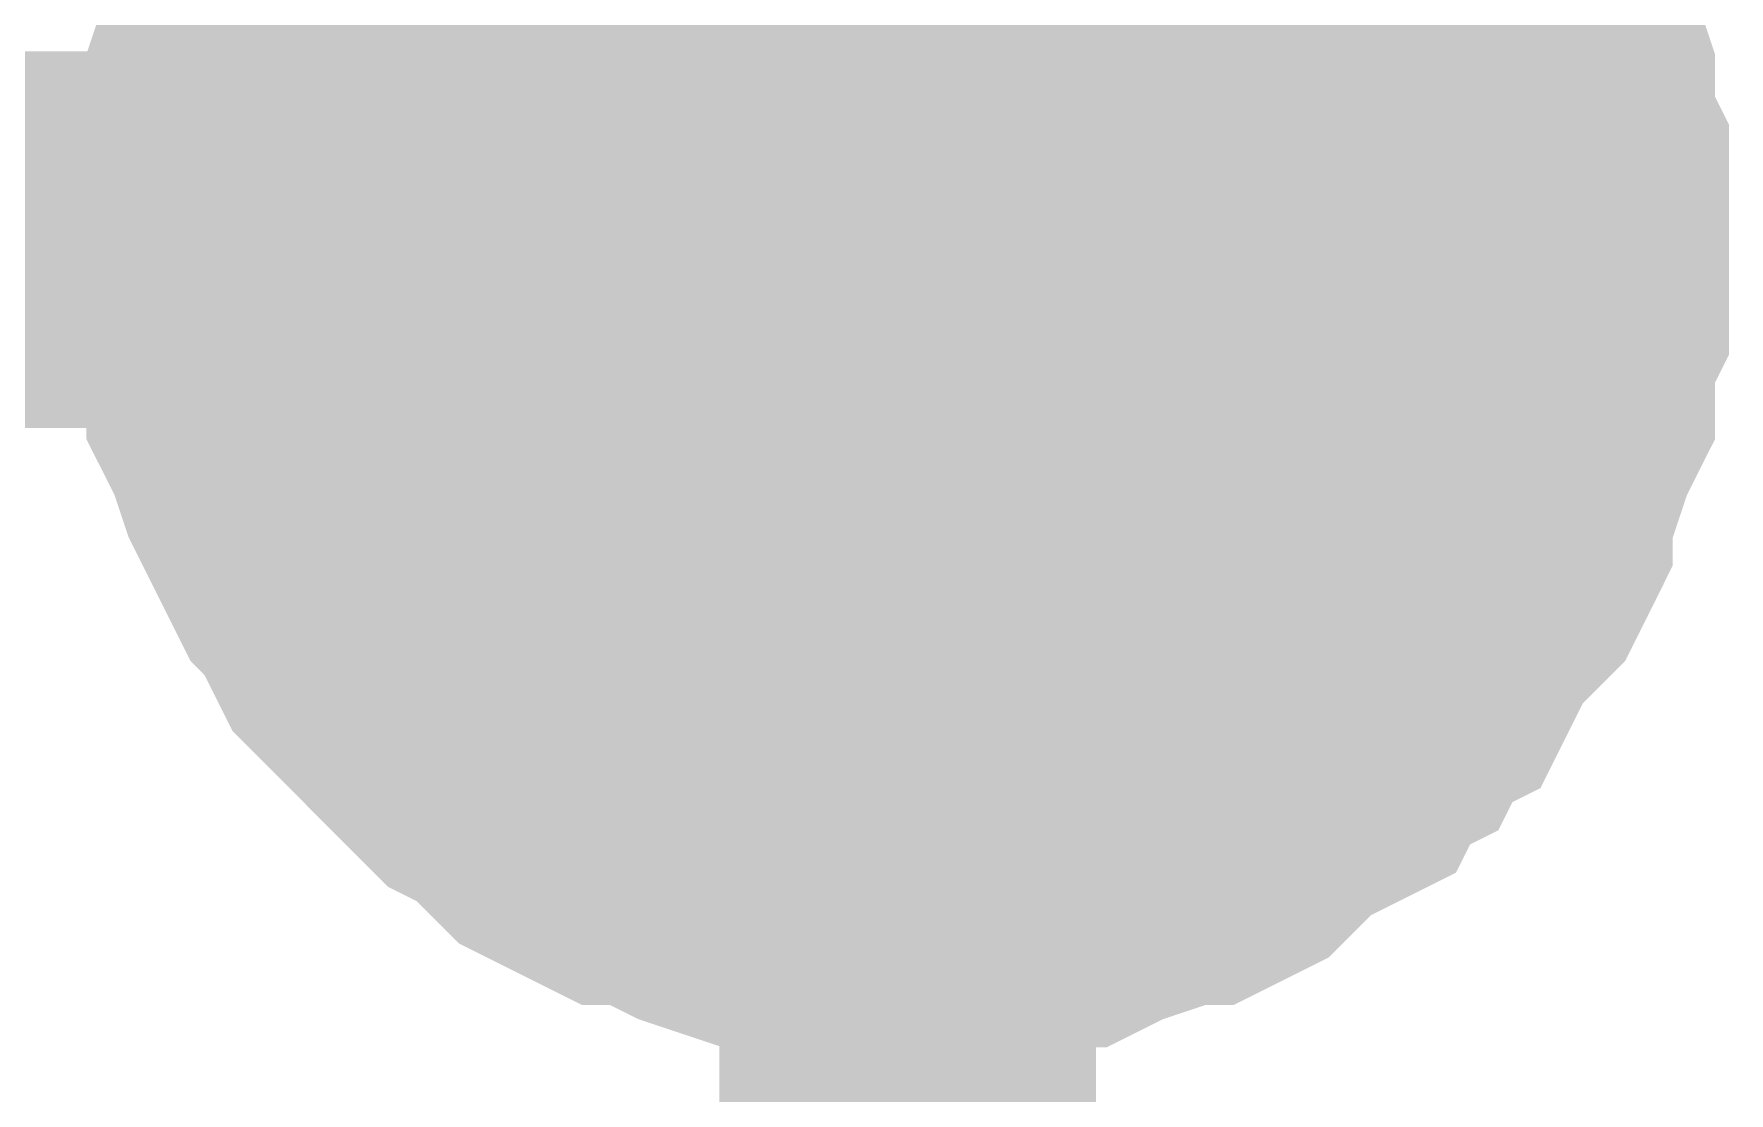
# Model space of a CAD drawing. Header units: inches. Extents: x 0 to 594, y 0 to 420.
# Drawn here: x 196.812 to 198.161, y 249.312 to 250.155 of the extents above; entities that cross this region are included whole.
import ezdxf

# ---------------------------------------------------------------- set-up
doc = ezdxf.new("R2010")
doc.units = ezdxf.units.IN
doc.layers.add('Sheet', color=255, linetype='Continuous')

msp = doc.modelspace()

# ---------------------------------------------------------------- linework, layer by layer
at = {"layer": 'Sheet'}
for points in [[(197.5072, 254.9968, 0.2997, 0.2997, 0), (197.5072, 249.9909, 0.2997, 0.2997, 0)], [(196.9921, 249.9909, 0.2997, 0.2997, 0), (196.9921, 250.0133, 0.2997, 0.2997, 0), (196.9921, 250.0469, 0.2997, 0.2997, 0), (197.0033, 250.0693, 0.2997, 0.2997, 0), (197.0033, 250.0917, 0.2997, 0.2997, 0), (197.0033, 250.1141, 0.2997, 0.2997, 0), (197.0145, 250.1477, 0.2997, 0.2997, 0), (197.0257, 250.1701, 0.2997, 0.2997, 0), (197.0369, 250.1925, 0.2997, 0.2997, 0), (197.0481, 250.2149, 0.2997, 0.2997, 0), (197.0593, 250.2373, 0.2997, 0.2997, 0), (197.0705, 250.2597, 0.2997, 0.2997, 0), (197.0817, 250.2821, 0.2997, 0.2997, 0), (197.0929, 250.2933, 0.2997, 0.2997, 0), (197.1153, 250.3157, 0.2997, 0.2997, 0)], [(196.9921, 249.9909, 0.2997, 0.2997, 0), (196.9921, 250.0133, 0.2997, 0.2997, 0), (196.9921, 250.0469, 0.2997, 0.2997, 0), (197.0033, 250.0693, 0.2997, 0.2997, 0), (197.0033, 250.0917, 0.2997, 0.2997, 0), (197.0033, 250.1141, 0.2997, 0.2997, 0), (197.0145, 250.1477, 0.2997, 0.2997, 0), (197.0257, 250.1701, 0.2997, 0.2997, 0), (197.0369, 250.1925, 0.2997, 0.2997, 0), (197.0481, 250.2149, 0.2997, 0.2997, 0), (197.0593, 250.2373, 0.2997, 0.2997, 0), (197.0705, 250.2597, 0.2997, 0.2997, 0), (197.0817, 250.2821, 0.2997, 0.2997, 0), (197.0929, 250.2933, 0.2997, 0.2997, 0), (197.1153, 250.3157, 0.2997, 0.2997, 0)], [(196.9921, 249.9909, 0.2997, 0.2997, 0), (196.9921, 250.0133, 0.2997, 0.2997, 0), (196.9921, 250.0469, 0.2997, 0.2997, 0), (197.0033, 250.0693, 0.2997, 0.2997, 0), (197.0033, 250.0917, 0.2997, 0.2997, 0), (197.0033, 250.1141, 0.2997, 0.2997, 0), (197.0145, 250.1477, 0.2997, 0.2997, 0), (197.0257, 250.1701, 0.2997, 0.2997, 0), (197.0369, 250.1925, 0.2997, 0.2997, 0), (197.0481, 250.2149, 0.2997, 0.2997, 0), (197.0593, 250.2373, 0.2997, 0.2997, 0), (197.0705, 250.2597, 0.2997, 0.2997, 0), (197.0817, 250.2821, 0.2997, 0.2997, 0), (197.0929, 250.2933, 0.2997, 0.2997, 0), (197.1153, 250.3157, 0.2997, 0.2997, 0)], [(196.9921, 249.9909, 0.2997, 0.2997, 0), (196.9921, 250.0133, 0.2997, 0.2997, 0), (196.9921, 250.0469, 0.2997, 0.2997, 0), (197.0033, 250.0693, 0.2997, 0.2997, 0), (197.0033, 250.0917, 0.2997, 0.2997, 0), (197.0033, 250.1141, 0.2997, 0.2997, 0), (197.0145, 250.1477, 0.2997, 0.2997, 0), (197.0257, 250.1701, 0.2997, 0.2997, 0), (197.0369, 250.1925, 0.2997, 0.2997, 0), (197.0481, 250.2149, 0.2997, 0.2997, 0), (197.0593, 250.2373, 0.2997, 0.2997, 0), (197.0705, 250.2597, 0.2997, 0.2997, 0), (197.0817, 250.2821, 0.2997, 0.2997, 0), (197.0929, 250.2933, 0.2997, 0.2997, 0), (197.1153, 250.3157, 0.2997, 0.2997, 0)], [(197.8992, 250.3157, 0.2997, 0.2997, 0), (197.9104, 250.2933, 0.2997, 0.2997, 0), (197.9216, 250.2821, 0.2997, 0.2997, 0), (197.944, 250.2597, 0.2997, 0.2997, 0), (197.9552, 250.2373, 0.2997, 0.2997, 0), (197.9664, 250.2149, 0.2997, 0.2997, 0), (197.9664, 250.1925, 0.2997, 0.2997, 0), (197.9776, 250.1701, 0.2997, 0.2997, 0), (197.9888, 250.1477, 0.2997, 0.2997, 0), (198, 250.1141, 0.2997, 0.2997, 0), (198, 250.0917, 0.2997, 0.2997, 0), (198, 250.0693, 0.2997, 0.2997, 0), (198.0112, 250.0469, 0.2997, 0.2997, 0), (198.0112, 250.0133, 0.2997, 0.2997, 0), (198.0112, 249.9909, 0.2997, 0.2997, 0)], [(197.8992, 250.3157, 0.2997, 0.2997, 0), (197.9104, 250.2933, 0.2997, 0.2997, 0), (197.9216, 250.2821, 0.2997, 0.2997, 0), (197.944, 250.2597, 0.2997, 0.2997, 0), (197.9552, 250.2373, 0.2997, 0.2997, 0), (197.9664, 250.2149, 0.2997, 0.2997, 0), (197.9664, 250.1925, 0.2997, 0.2997, 0), (197.9776, 250.1701, 0.2997, 0.2997, 0), (197.9888, 250.1477, 0.2997, 0.2997, 0), (198, 250.1141, 0.2997, 0.2997, 0), (198, 250.0917, 0.2997, 0.2997, 0), (198, 250.0693, 0.2997, 0.2997, 0), (198.0112, 250.0469, 0.2997, 0.2997, 0), (198.0112, 250.0133, 0.2997, 0.2997, 0), (198.0112, 249.9909, 0.2997, 0.2997, 0)], [(197.8992, 250.3157, 0.2997, 0.2997, 0), (197.9104, 250.2933, 0.2997, 0.2997, 0), (197.9216, 250.2821, 0.2997, 0.2997, 0), (197.944, 250.2597, 0.2997, 0.2997, 0), (197.9552, 250.2373, 0.2997, 0.2997, 0), (197.9664, 250.2149, 0.2997, 0.2997, 0), (197.9664, 250.1925, 0.2997, 0.2997, 0), (197.9776, 250.1701, 0.2997, 0.2997, 0), (197.9888, 250.1477, 0.2997, 0.2997, 0), (198, 250.1141, 0.2997, 0.2997, 0), (198, 250.0917, 0.2997, 0.2997, 0), (198, 250.0693, 0.2997, 0.2997, 0), (198.0112, 250.0469, 0.2997, 0.2997, 0), (198.0112, 250.0133, 0.2997, 0.2997, 0), (198.0112, 249.9909, 0.2997, 0.2997, 0)], [(197.8992, 250.3157, 0.2997, 0.2997, 0), (197.9104, 250.2933, 0.2997, 0.2997, 0), (197.9216, 250.2821, 0.2997, 0.2997, 0), (197.944, 250.2597, 0.2997, 0.2997, 0), (197.9552, 250.2373, 0.2997, 0.2997, 0), (197.9664, 250.2149, 0.2997, 0.2997, 0), (197.9664, 250.1925, 0.2997, 0.2997, 0), (197.9776, 250.1701, 0.2997, 0.2997, 0), (197.9888, 250.1477, 0.2997, 0.2997, 0), (198, 250.1141, 0.2997, 0.2997, 0), (198, 250.0917, 0.2997, 0.2997, 0), (198, 250.0693, 0.2997, 0.2997, 0), (198.0112, 250.0469, 0.2997, 0.2997, 0), (198.0112, 250.0133, 0.2997, 0.2997, 0), (198.0112, 249.9909, 0.2997, 0.2997, 0)], [(196.9921, 249.9909, 0.0991, 0.0991, 0), (196.9921, 250.0133, 0.0991, 0.0991, 0), (196.9921, 250.0469, 0.0991, 0.0991, 0), (197.0033, 250.0693, 0.0991, 0.0991, 0), (197.0033, 250.0917, 0.0991, 0.0991, 0), (197.0033, 250.1141, 0.0991, 0.0991, 0), (197.0145, 250.1477, 0.0991, 0.0991, 0), (197.0257, 250.1701, 0.0991, 0.0991, 0), (197.0369, 250.1925, 0.0991, 0.0991, 0), (197.0481, 250.2149, 0.0991, 0.0991, 0)], [(196.9921, 249.9909, 0.0991, 0.0991, 0), (196.9921, 250.0133, 0.0991, 0.0991, 0), (196.9921, 250.0469, 0.0991, 0.0991, 0), (197.0033, 250.0693, 0.0991, 0.0991, 0), (197.0033, 250.0917, 0.0991, 0.0991, 0), (197.0033, 250.1141, 0.0991, 0.0991, 0), (197.0145, 250.1477, 0.0991, 0.0991, 0), (197.0257, 250.1701, 0.0991, 0.0991, 0), (197.0369, 250.1925, 0.0991, 0.0991, 0), (197.0481, 250.2149, 0.0991, 0.0991, 0)], [(196.9921, 249.9909, 0.0991, 0.0991, 0), (196.9921, 250.0133, 0.0991, 0.0991, 0), (196.9921, 250.0469, 0.0991, 0.0991, 0), (197.0033, 250.0693, 0.0991, 0.0991, 0), (197.0033, 250.0917, 0.0991, 0.0991, 0), (197.0033, 250.1141, 0.0991, 0.0991, 0), (197.0145, 250.1477, 0.0991, 0.0991, 0), (197.0257, 250.1701, 0.0991, 0.0991, 0), (197.0369, 250.1925, 0.0991, 0.0991, 0), (197.0481, 250.2149, 0.0991, 0.0991, 0)], [(196.9921, 249.9909, 0.0991, 0.0991, 0), (196.9921, 250.0133, 0.0991, 0.0991, 0), (196.9921, 250.0469, 0.0991, 0.0991, 0), (197.0033, 250.0693, 0.0991, 0.0991, 0), (197.0033, 250.0917, 0.0991, 0.0991, 0), (197.0033, 250.1141, 0.0991, 0.0991, 0), (197.0145, 250.1477, 0.0991, 0.0991, 0), (197.0257, 250.1701, 0.0991, 0.0991, 0), (197.0369, 250.1925, 0.0991, 0.0991, 0), (197.0481, 250.2149, 0.0991, 0.0991, 0)], [(197.9664, 250.2149, 0.0991, 0.0991, 0), (197.9664, 250.1925, 0.0991, 0.0991, 0), (197.9776, 250.1701, 0.0991, 0.0991, 0), (197.9888, 250.1477, 0.0991, 0.0991, 0), (198, 250.1141, 0.0991, 0.0991, 0), (198, 250.0917, 0.0991, 0.0991, 0), (198, 250.0693, 0.0991, 0.0991, 0), (198.0112, 250.0469, 0.0991, 0.0991, 0), (198.0112, 250.0133, 0.0991, 0.0991, 0), (198.0112, 249.9909, 0.0991, 0.0991, 0)], [(197.9664, 250.2149, 0.0991, 0.0991, 0), (197.9664, 250.1925, 0.0991, 0.0991, 0), (197.9776, 250.1701, 0.0991, 0.0991, 0), (197.9888, 250.1477, 0.0991, 0.0991, 0), (198, 250.1141, 0.0991, 0.0991, 0), (198, 250.0917, 0.0991, 0.0991, 0), (198, 250.0693, 0.0991, 0.0991, 0), (198.0112, 250.0469, 0.0991, 0.0991, 0), (198.0112, 250.0133, 0.0991, 0.0991, 0), (198.0112, 249.9909, 0.0991, 0.0991, 0)], [(197.9664, 250.2149, 0.0991, 0.0991, 0), (197.9664, 250.1925, 0.0991, 0.0991, 0), (197.9776, 250.1701, 0.0991, 0.0991, 0), (197.9888, 250.1477, 0.0991, 0.0991, 0), (198, 250.1141, 0.0991, 0.0991, 0), (198, 250.0917, 0.0991, 0.0991, 0), (198, 250.0693, 0.0991, 0.0991, 0), (198.0112, 250.0469, 0.0991, 0.0991, 0), (198.0112, 250.0133, 0.0991, 0.0991, 0), (198.0112, 249.9909, 0.0991, 0.0991, 0)], [(197.9664, 250.2149, 0.0991, 0.0991, 0), (197.9664, 250.1925, 0.0991, 0.0991, 0), (197.9776, 250.1701, 0.0991, 0.0991, 0), (197.9888, 250.1477, 0.0991, 0.0991, 0), (198, 250.1141, 0.0991, 0.0991, 0), (198, 250.0917, 0.0991, 0.0991, 0), (198, 250.0693, 0.0991, 0.0991, 0), (198.0112, 250.0469, 0.0991, 0.0991, 0), (198.0112, 250.0133, 0.0991, 0.0991, 0), (198.0112, 249.9909, 0.0991, 0.0991, 0)], [(192.5012, 244.9963, 0.2997, 0.2997, 0), (197.5072, 244.9963, 0.2997, 0.2997, 0), (197.5072, 249.9909, 0.2997, 0.2997, 0), (192.5012, 249.9909, 0.2997, 0.2997, 0)], [(197.5072, 249.487, 0.2997, 0.2997, 0), (197.4848, 249.487, 0.2997, 0.2997, 0), (197.4512, 249.487, 0.2997, 0.2997, 0), (197.4288, 249.4982, 0.2997, 0.2997, 0), (197.4064, 249.4982, 0.2997, 0.2997, 0), (197.3841, 249.4982, 0.2997, 0.2997, 0), (197.3505, 249.5094, 0.2997, 0.2997, 0), (197.3281, 249.5206, 0.2997, 0.2997, 0), (197.3057, 249.5318, 0.2997, 0.2997, 0), (197.2833, 249.5318, 0.2997, 0.2997, 0), (197.2609, 249.543, 0.2997, 0.2997, 0), (197.2385, 249.5542, 0.2997, 0.2997, 0), (197.2161, 249.5766, 0.2997, 0.2997, 0), (197.2049, 249.5878, 0.2997, 0.2997, 0), (197.1825, 249.599, 0.2997, 0.2997, 0), (197.1601, 249.6214, 0.2997, 0.2997, 0), (197.1489, 249.6326, 0.2997, 0.2997, 0), (197.1265, 249.655, 0.2997, 0.2997, 0), (197.1153, 249.6662, 0.2997, 0.2997, 0), (197.0929, 249.6886, 0.2997, 0.2997, 0), (197.0817, 249.711, 0.2997, 0.2997, 0), (197.0705, 249.7334, 0.2997, 0.2997, 0), (197.0593, 249.7446, 0.2997, 0.2997, 0), (197.0481, 249.767, 0.2997, 0.2997, 0), (197.0369, 249.7894, 0.2997, 0.2997, 0), (197.0257, 249.8118, 0.2997, 0.2997, 0), (197.0145, 249.8454, 0.2997, 0.2997, 0), (197.0033, 249.8677, 0.2997, 0.2997, 0), (197.0033, 249.8901, 0.2997, 0.2997, 0), (197.0033, 249.9125, 0.2997, 0.2997, 0), (196.9921, 249.9349, 0.2997, 0.2997, 0), (196.9921, 249.9685, 0.2997, 0.2997, 0), (196.9921, 249.9909, 0.2997, 0.2997, 0)], [(196.9921, 249.9909, 0.2997, 0.2997, 0), (196.9921, 249.9909, 0.2997, 0.2997, 0)], [(197.5072, 249.487, 0.2997, 0.2997, 0), (197.4848, 249.487, 0.2997, 0.2997, 0), (197.4512, 249.487, 0.2997, 0.2997, 0), (197.4288, 249.4982, 0.2997, 0.2997, 0), (197.4064, 249.4982, 0.2997, 0.2997, 0), (197.3841, 249.4982, 0.2997, 0.2997, 0), (197.3505, 249.5094, 0.2997, 0.2997, 0), (197.3281, 249.5206, 0.2997, 0.2997, 0), (197.3057, 249.5318, 0.2997, 0.2997, 0), (197.2833, 249.5318, 0.2997, 0.2997, 0), (197.2609, 249.543, 0.2997, 0.2997, 0), (197.2385, 249.5542, 0.2997, 0.2997, 0), (197.2161, 249.5766, 0.2997, 0.2997, 0), (197.2049, 249.5878, 0.2997, 0.2997, 0), (197.1825, 249.599, 0.2997, 0.2997, 0), (197.1601, 249.6214, 0.2997, 0.2997, 0), (197.1489, 249.6326, 0.2997, 0.2997, 0), (197.1265, 249.655, 0.2997, 0.2997, 0), (197.1153, 249.6662, 0.2997, 0.2997, 0), (197.0929, 249.6886, 0.2997, 0.2997, 0), (197.0817, 249.711, 0.2997, 0.2997, 0), (197.0705, 249.7334, 0.2997, 0.2997, 0), (197.0593, 249.7446, 0.2997, 0.2997, 0), (197.0481, 249.767, 0.2997, 0.2997, 0), (197.0369, 249.7894, 0.2997, 0.2997, 0), (197.0257, 249.8118, 0.2997, 0.2997, 0), (197.0145, 249.8454, 0.2997, 0.2997, 0), (197.0033, 249.8677, 0.2997, 0.2997, 0), (197.0033, 249.8901, 0.2997, 0.2997, 0), (197.0033, 249.9125, 0.2997, 0.2997, 0), (196.9921, 249.9349, 0.2997, 0.2997, 0), (196.9921, 249.9685, 0.2997, 0.2997, 0), (196.9921, 249.9909, 0.2997, 0.2997, 0)], [(196.9921, 249.9909, 0.2997, 0.2997, 0), (196.9921, 249.9909, 0.2997, 0.2997, 0)], [(197.5072, 249.487, 0.2997, 0.2997, 0), (197.4848, 249.487, 0.2997, 0.2997, 0), (197.4512, 249.487, 0.2997, 0.2997, 0), (197.4288, 249.4982, 0.2997, 0.2997, 0), (197.4064, 249.4982, 0.2997, 0.2997, 0), (197.3841, 249.4982, 0.2997, 0.2997, 0), (197.3505, 249.5094, 0.2997, 0.2997, 0), (197.3281, 249.5206, 0.2997, 0.2997, 0), (197.3057, 249.5318, 0.2997, 0.2997, 0), (197.2833, 249.5318, 0.2997, 0.2997, 0), (197.2609, 249.543, 0.2997, 0.2997, 0), (197.2385, 249.5542, 0.2997, 0.2997, 0), (197.2161, 249.5766, 0.2997, 0.2997, 0), (197.2049, 249.5878, 0.2997, 0.2997, 0), (197.1825, 249.599, 0.2997, 0.2997, 0), (197.1601, 249.6214, 0.2997, 0.2997, 0), (197.1489, 249.6326, 0.2997, 0.2997, 0), (197.1265, 249.655, 0.2997, 0.2997, 0), (197.1153, 249.6662, 0.2997, 0.2997, 0), (197.0929, 249.6886, 0.2997, 0.2997, 0), (197.0817, 249.711, 0.2997, 0.2997, 0), (197.0705, 249.7334, 0.2997, 0.2997, 0), (197.0593, 249.7446, 0.2997, 0.2997, 0), (197.0481, 249.767, 0.2997, 0.2997, 0), (197.0369, 249.7894, 0.2997, 0.2997, 0), (197.0257, 249.8118, 0.2997, 0.2997, 0), (197.0145, 249.8454, 0.2997, 0.2997, 0), (197.0033, 249.8677, 0.2997, 0.2997, 0), (197.0033, 249.8901, 0.2997, 0.2997, 0), (197.0033, 249.9125, 0.2997, 0.2997, 0), (196.9921, 249.9349, 0.2997, 0.2997, 0), (196.9921, 249.9685, 0.2997, 0.2997, 0), (196.9921, 249.9909, 0.2997, 0.2997, 0)], [(196.9921, 249.9909, 0.2997, 0.2997, 0), (196.9921, 249.9909, 0.2997, 0.2997, 0)], [(197.5072, 249.487, 0.2997, 0.2997, 0), (197.4848, 249.487, 0.2997, 0.2997, 0), (197.4512, 249.487, 0.2997, 0.2997, 0), (197.4288, 249.4982, 0.2997, 0.2997, 0), (197.4064, 249.4982, 0.2997, 0.2997, 0), (197.3841, 249.4982, 0.2997, 0.2997, 0), (197.3505, 249.5094, 0.2997, 0.2997, 0), (197.3281, 249.5206, 0.2997, 0.2997, 0), (197.3057, 249.5318, 0.2997, 0.2997, 0), (197.2833, 249.5318, 0.2997, 0.2997, 0), (197.2609, 249.543, 0.2997, 0.2997, 0), (197.2385, 249.5542, 0.2997, 0.2997, 0), (197.2161, 249.5766, 0.2997, 0.2997, 0), (197.2049, 249.5878, 0.2997, 0.2997, 0), (197.1825, 249.599, 0.2997, 0.2997, 0), (197.1601, 249.6214, 0.2997, 0.2997, 0), (197.1489, 249.6326, 0.2997, 0.2997, 0), (197.1265, 249.655, 0.2997, 0.2997, 0), (197.1153, 249.6662, 0.2997, 0.2997, 0), (197.0929, 249.6886, 0.2997, 0.2997, 0), (197.0817, 249.711, 0.2997, 0.2997, 0), (197.0705, 249.7334, 0.2997, 0.2997, 0), (197.0593, 249.7446, 0.2997, 0.2997, 0), (197.0481, 249.767, 0.2997, 0.2997, 0), (197.0369, 249.7894, 0.2997, 0.2997, 0), (197.0257, 249.8118, 0.2997, 0.2997, 0), (197.0145, 249.8454, 0.2997, 0.2997, 0), (197.0033, 249.8677, 0.2997, 0.2997, 0), (197.0033, 249.8901, 0.2997, 0.2997, 0), (197.0033, 249.9125, 0.2997, 0.2997, 0), (196.9921, 249.9349, 0.2997, 0.2997, 0), (196.9921, 249.9685, 0.2997, 0.2997, 0), (196.9921, 249.9909, 0.2997, 0.2997, 0)], [(196.9921, 249.9909, 0.2997, 0.2997, 0), (196.9921, 249.9909, 0.2997, 0.2997, 0)], [(198.0112, 249.9909, 0.2997, 0.2997, 0), (198.0112, 249.9685, 0.2997, 0.2997, 0), (198.0112, 249.9349, 0.2997, 0.2997, 0), (198, 249.9125, 0.2997, 0.2997, 0), (198, 249.8901, 0.2997, 0.2997, 0), (198, 249.8677, 0.2997, 0.2997, 0), (197.9888, 249.8454, 0.2997, 0.2997, 0), (197.9776, 249.8118, 0.2997, 0.2997, 0), (197.9664, 249.7894, 0.2997, 0.2997, 0), (197.9664, 249.767, 0.2997, 0.2997, 0), (197.9552, 249.7446, 0.2997, 0.2997, 0), (197.944, 249.7334, 0.2997, 0.2997, 0), (197.9216, 249.711, 0.2997, 0.2997, 0), (197.9104, 249.6886, 0.2997, 0.2997, 0), (197.8992, 249.6662, 0.2997, 0.2997, 0), (197.8768, 249.655, 0.2997, 0.2997, 0), (197.8656, 249.6326, 0.2997, 0.2997, 0), (197.8432, 249.6214, 0.2997, 0.2997, 0), (197.832, 249.599, 0.2997, 0.2997, 0), (197.8096, 249.5878, 0.2997, 0.2997, 0), (197.7872, 249.5766, 0.2997, 0.2997, 0), (197.7648, 249.5542, 0.2997, 0.2997, 0), (197.7536, 249.543, 0.2997, 0.2997, 0), (197.7312, 249.5318, 0.2997, 0.2997, 0), (197.7088, 249.5318, 0.2997, 0.2997, 0), (197.6864, 249.5206, 0.2997, 0.2997, 0), (197.6528, 249.5094, 0.2997, 0.2997, 0), (197.6304, 249.4982, 0.2997, 0.2997, 0), (197.608, 249.4982, 0.2997, 0.2997, 0), (197.5856, 249.4982, 0.2997, 0.2997, 0), (197.5632, 249.487, 0.2997, 0.2997, 0), (197.5296, 249.487, 0.2997, 0.2997, 0), (197.5072, 249.487, 0.2997, 0.2997, 0)], [(198.0112, 249.9909, 0.2997, 0.2997, 0), (198.0112, 249.9685, 0.2997, 0.2997, 0), (198.0112, 249.9349, 0.2997, 0.2997, 0), (198, 249.9125, 0.2997, 0.2997, 0), (198, 249.8901, 0.2997, 0.2997, 0), (198, 249.8677, 0.2997, 0.2997, 0), (197.9888, 249.8454, 0.2997, 0.2997, 0), (197.9776, 249.8118, 0.2997, 0.2997, 0), (197.9664, 249.7894, 0.2997, 0.2997, 0), (197.9664, 249.767, 0.2997, 0.2997, 0), (197.9552, 249.7446, 0.2997, 0.2997, 0), (197.944, 249.7334, 0.2997, 0.2997, 0), (197.9216, 249.711, 0.2997, 0.2997, 0), (197.9104, 249.6886, 0.2997, 0.2997, 0), (197.8992, 249.6662, 0.2997, 0.2997, 0), (197.8768, 249.655, 0.2997, 0.2997, 0), (197.8656, 249.6326, 0.2997, 0.2997, 0), (197.8432, 249.6214, 0.2997, 0.2997, 0), (197.832, 249.599, 0.2997, 0.2997, 0), (197.8096, 249.5878, 0.2997, 0.2997, 0), (197.7872, 249.5766, 0.2997, 0.2997, 0), (197.7648, 249.5542, 0.2997, 0.2997, 0), (197.7536, 249.543, 0.2997, 0.2997, 0), (197.7312, 249.5318, 0.2997, 0.2997, 0), (197.7088, 249.5318, 0.2997, 0.2997, 0), (197.6864, 249.5206, 0.2997, 0.2997, 0), (197.6528, 249.5094, 0.2997, 0.2997, 0), (197.6304, 249.4982, 0.2997, 0.2997, 0), (197.608, 249.4982, 0.2997, 0.2997, 0), (197.5856, 249.4982, 0.2997, 0.2997, 0), (197.5632, 249.487, 0.2997, 0.2997, 0), (197.5296, 249.487, 0.2997, 0.2997, 0), (197.5072, 249.487, 0.2997, 0.2997, 0)], [(198.0112, 249.9909, 0.2997, 0.2997, 0), (198.0112, 249.9685, 0.2997, 0.2997, 0), (198.0112, 249.9349, 0.2997, 0.2997, 0), (198, 249.9125, 0.2997, 0.2997, 0), (198, 249.8901, 0.2997, 0.2997, 0), (198, 249.8677, 0.2997, 0.2997, 0), (197.9888, 249.8454, 0.2997, 0.2997, 0), (197.9776, 249.8118, 0.2997, 0.2997, 0), (197.9664, 249.7894, 0.2997, 0.2997, 0), (197.9664, 249.767, 0.2997, 0.2997, 0), (197.9552, 249.7446, 0.2997, 0.2997, 0), (197.944, 249.7334, 0.2997, 0.2997, 0), (197.9216, 249.711, 0.2997, 0.2997, 0), (197.9104, 249.6886, 0.2997, 0.2997, 0), (197.8992, 249.6662, 0.2997, 0.2997, 0), (197.8768, 249.655, 0.2997, 0.2997, 0), (197.8656, 249.6326, 0.2997, 0.2997, 0), (197.8432, 249.6214, 0.2997, 0.2997, 0), (197.832, 249.599, 0.2997, 0.2997, 0), (197.8096, 249.5878, 0.2997, 0.2997, 0), (197.7872, 249.5766, 0.2997, 0.2997, 0), (197.7648, 249.5542, 0.2997, 0.2997, 0), (197.7536, 249.543, 0.2997, 0.2997, 0), (197.7312, 249.5318, 0.2997, 0.2997, 0), (197.7088, 249.5318, 0.2997, 0.2997, 0), (197.6864, 249.5206, 0.2997, 0.2997, 0), (197.6528, 249.5094, 0.2997, 0.2997, 0), (197.6304, 249.4982, 0.2997, 0.2997, 0), (197.608, 249.4982, 0.2997, 0.2997, 0), (197.5856, 249.4982, 0.2997, 0.2997, 0), (197.5632, 249.487, 0.2997, 0.2997, 0), (197.5296, 249.487, 0.2997, 0.2997, 0), (197.5072, 249.487, 0.2997, 0.2997, 0)], [(198.0112, 249.9909, 0.2997, 0.2997, 0), (198.0112, 249.9685, 0.2997, 0.2997, 0), (198.0112, 249.9349, 0.2997, 0.2997, 0), (198, 249.9125, 0.2997, 0.2997, 0), (198, 249.8901, 0.2997, 0.2997, 0), (198, 249.8677, 0.2997, 0.2997, 0), (197.9888, 249.8454, 0.2997, 0.2997, 0), (197.9776, 249.8118, 0.2997, 0.2997, 0), (197.9664, 249.7894, 0.2997, 0.2997, 0), (197.9664, 249.767, 0.2997, 0.2997, 0), (197.9552, 249.7446, 0.2997, 0.2997, 0), (197.944, 249.7334, 0.2997, 0.2997, 0), (197.9216, 249.711, 0.2997, 0.2997, 0), (197.9104, 249.6886, 0.2997, 0.2997, 0), (197.8992, 249.6662, 0.2997, 0.2997, 0), (197.8768, 249.655, 0.2997, 0.2997, 0), (197.8656, 249.6326, 0.2997, 0.2997, 0), (197.8432, 249.6214, 0.2997, 0.2997, 0), (197.832, 249.599, 0.2997, 0.2997, 0), (197.8096, 249.5878, 0.2997, 0.2997, 0), (197.7872, 249.5766, 0.2997, 0.2997, 0), (197.7648, 249.5542, 0.2997, 0.2997, 0), (197.7536, 249.543, 0.2997, 0.2997, 0), (197.7312, 249.5318, 0.2997, 0.2997, 0), (197.7088, 249.5318, 0.2997, 0.2997, 0), (197.6864, 249.5206, 0.2997, 0.2997, 0), (197.6528, 249.5094, 0.2997, 0.2997, 0), (197.6304, 249.4982, 0.2997, 0.2997, 0), (197.608, 249.4982, 0.2997, 0.2997, 0), (197.5856, 249.4982, 0.2997, 0.2997, 0), (197.5632, 249.487, 0.2997, 0.2997, 0), (197.5296, 249.487, 0.2997, 0.2997, 0), (197.5072, 249.487, 0.2997, 0.2997, 0)], [(198.0112, 249.9909, 0.2997, 0.2997, 0), (198.0112, 249.9909, 0.2997, 0.2997, 0), (198.0112, 249.9909, 0.2997, 0.2997, 0), (198.0112, 249.9909, 0.2997, 0.2997, 0), (198.0112, 249.9909, 0.2997, 0.2997, 0), (198.0112, 249.9909, 0.2997, 0.2997, 0), (198.0112, 249.9909, 0.2997, 0.2997, 0), (198.0112, 249.9909, 0.2997, 0.2997, 0), (198.0112, 249.9909, 0.2997, 0.2997, 0), (198.0112, 249.9909, 0.2997, 0.2997, 0), (198.0112, 249.9909, 0.2997, 0.2997, 0), (198.0112, 249.9909, 0.2997, 0.2997, 0), (198.0112, 249.9909, 0.2997, 0.2997, 0), (198.0112, 249.9909, 0.2997, 0.2997, 0), (198.0112, 249.9909, 0.2997, 0.2997, 0), (198.0112, 249.9909, 0.2997, 0.2997, 0), (198.0112, 249.9909, 0.2997, 0.2997, 0), (198.0112, 249.9909, 0.2997, 0.2997, 0), (198.0112, 249.9909, 0.2997, 0.2997, 0), (198.0112, 249.9909, 0.2997, 0.2997, 0), (198.0112, 249.9909, 0.2997, 0.2997, 0), (198.0112, 249.9909, 0.2997, 0.2997, 0), (198.0112, 249.9909, 0.2997, 0.2997, 0), (198.0112, 249.9909, 0.2997, 0.2997, 0), (198.0112, 249.9909, 0.2997, 0.2997, 0), (198.0112, 249.9909, 0.2997, 0.2997, 0), (198.0112, 249.9909, 0.2997, 0.2997, 0), (198.0112, 249.9909, 0.2997, 0.2997, 0), (198.0112, 249.9909, 0.2997, 0.2997, 0), (198.0112, 249.9909, 0.2997, 0.2997, 0), (198.0112, 249.9909, 0.2997, 0.2997, 0), (198.0112, 249.9909, 0.2997, 0.2997, 0), (198.0112, 249.9909, 0.2997, 0.2997, 0)], [(198.0112, 249.9909, 0.2997, 0.2997, 0), (198.0112, 249.9909, 0.2997, 0.2997, 0)], [(198.0112, 249.9909, 0.2997, 0.2997, 0), (198.0112, 249.9909, 0.2997, 0.2997, 0), (198.0112, 249.9909, 0.2997, 0.2997, 0), (198.0112, 249.9909, 0.2997, 0.2997, 0), (198.0112, 249.9909, 0.2997, 0.2997, 0), (198.0112, 249.9909, 0.2997, 0.2997, 0), (198.0112, 249.9909, 0.2997, 0.2997, 0), (198.0112, 249.9909, 0.2997, 0.2997, 0), (198.0112, 249.9909, 0.2997, 0.2997, 0), (198.0112, 249.9909, 0.2997, 0.2997, 0), (198.0112, 249.9909, 0.2997, 0.2997, 0), (198.0112, 249.9909, 0.2997, 0.2997, 0), (198.0112, 249.9909, 0.2997, 0.2997, 0), (198.0112, 249.9909, 0.2997, 0.2997, 0), (198.0112, 249.9909, 0.2997, 0.2997, 0), (198.0112, 249.9909, 0.2997, 0.2997, 0), (198.0112, 249.9909, 0.2997, 0.2997, 0), (198.0112, 249.9909, 0.2997, 0.2997, 0), (198.0112, 249.9909, 0.2997, 0.2997, 0), (198.0112, 249.9909, 0.2997, 0.2997, 0), (198.0112, 249.9909, 0.2997, 0.2997, 0), (198.0112, 249.9909, 0.2997, 0.2997, 0), (198.0112, 249.9909, 0.2997, 0.2997, 0), (198.0112, 249.9909, 0.2997, 0.2997, 0), (198.0112, 249.9909, 0.2997, 0.2997, 0), (198.0112, 249.9909, 0.2997, 0.2997, 0), (198.0112, 249.9909, 0.2997, 0.2997, 0), (198.0112, 249.9909, 0.2997, 0.2997, 0), (198.0112, 249.9909, 0.2997, 0.2997, 0), (198.0112, 249.9909, 0.2997, 0.2997, 0), (198.0112, 249.9909, 0.2997, 0.2997, 0), (198.0112, 249.9909, 0.2997, 0.2997, 0), (198.0112, 249.9909, 0.2997, 0.2997, 0)], [(198.0112, 249.9909, 0.2997, 0.2997, 0), (198.0112, 249.9909, 0.2997, 0.2997, 0)], [(198.0112, 249.9909, 0.2997, 0.2997, 0), (198.0112, 249.9909, 0.2997, 0.2997, 0), (198.0112, 249.9909, 0.2997, 0.2997, 0), (198.0112, 249.9909, 0.2997, 0.2997, 0), (198.0112, 249.9909, 0.2997, 0.2997, 0), (198.0112, 249.9909, 0.2997, 0.2997, 0), (198.0112, 249.9909, 0.2997, 0.2997, 0), (198.0112, 249.9909, 0.2997, 0.2997, 0), (198.0112, 249.9909, 0.2997, 0.2997, 0), (198.0112, 249.9909, 0.2997, 0.2997, 0), (198.0112, 249.9909, 0.2997, 0.2997, 0), (198.0112, 249.9909, 0.2997, 0.2997, 0), (198.0112, 249.9909, 0.2997, 0.2997, 0), (198.0112, 249.9909, 0.2997, 0.2997, 0), (198.0112, 249.9909, 0.2997, 0.2997, 0), (198.0112, 249.9909, 0.2997, 0.2997, 0), (198.0112, 249.9909, 0.2997, 0.2997, 0), (198.0112, 249.9909, 0.2997, 0.2997, 0), (198.0112, 249.9909, 0.2997, 0.2997, 0), (198.0112, 249.9909, 0.2997, 0.2997, 0), (198.0112, 249.9909, 0.2997, 0.2997, 0), (198.0112, 249.9909, 0.2997, 0.2997, 0), (198.0112, 249.9909, 0.2997, 0.2997, 0), (198.0112, 249.9909, 0.2997, 0.2997, 0), (198.0112, 249.9909, 0.2997, 0.2997, 0), (198.0112, 249.9909, 0.2997, 0.2997, 0), (198.0112, 249.9909, 0.2997, 0.2997, 0), (198.0112, 249.9909, 0.2997, 0.2997, 0), (198.0112, 249.9909, 0.2997, 0.2997, 0), (198.0112, 249.9909, 0.2997, 0.2997, 0), (198.0112, 249.9909, 0.2997, 0.2997, 0), (198.0112, 249.9909, 0.2997, 0.2997, 0), (198.0112, 249.9909, 0.2997, 0.2997, 0)], [(198.0112, 249.9909, 0.2997, 0.2997, 0), (198.0112, 249.9909, 0.2997, 0.2997, 0)], [(198.0112, 249.9909, 0.2997, 0.2997, 0), (198.0112, 249.9909, 0.2997, 0.2997, 0), (198.0112, 249.9909, 0.2997, 0.2997, 0), (198.0112, 249.9909, 0.2997, 0.2997, 0), (198.0112, 249.9909, 0.2997, 0.2997, 0), (198.0112, 249.9909, 0.2997, 0.2997, 0), (198.0112, 249.9909, 0.2997, 0.2997, 0), (198.0112, 249.9909, 0.2997, 0.2997, 0), (198.0112, 249.9909, 0.2997, 0.2997, 0), (198.0112, 249.9909, 0.2997, 0.2997, 0), (198.0112, 249.9909, 0.2997, 0.2997, 0), (198.0112, 249.9909, 0.2997, 0.2997, 0), (198.0112, 249.9909, 0.2997, 0.2997, 0), (198.0112, 249.9909, 0.2997, 0.2997, 0), (198.0112, 249.9909, 0.2997, 0.2997, 0), (198.0112, 249.9909, 0.2997, 0.2997, 0), (198.0112, 249.9909, 0.2997, 0.2997, 0), (198.0112, 249.9909, 0.2997, 0.2997, 0), (198.0112, 249.9909, 0.2997, 0.2997, 0), (198.0112, 249.9909, 0.2997, 0.2997, 0), (198.0112, 249.9909, 0.2997, 0.2997, 0), (198.0112, 249.9909, 0.2997, 0.2997, 0), (198.0112, 249.9909, 0.2997, 0.2997, 0), (198.0112, 249.9909, 0.2997, 0.2997, 0), (198.0112, 249.9909, 0.2997, 0.2997, 0), (198.0112, 249.9909, 0.2997, 0.2997, 0), (198.0112, 249.9909, 0.2997, 0.2997, 0), (198.0112, 249.9909, 0.2997, 0.2997, 0), (198.0112, 249.9909, 0.2997, 0.2997, 0), (198.0112, 249.9909, 0.2997, 0.2997, 0), (198.0112, 249.9909, 0.2997, 0.2997, 0), (198.0112, 249.9909, 0.2997, 0.2997, 0), (198.0112, 249.9909, 0.2997, 0.2997, 0)], [(198.0112, 249.9909, 0.2997, 0.2997, 0), (198.0112, 249.9909, 0.2997, 0.2997, 0)], [(197.5072, 249.487, 0.0991, 0.0991, 0), (197.4848, 249.487, 0.0991, 0.0991, 0), (197.4512, 249.487, 0.0991, 0.0991, 0), (197.4288, 249.4982, 0.0991, 0.0991, 0), (197.4064, 249.4982, 0.0991, 0.0991, 0), (197.3841, 249.4982, 0.0991, 0.0991, 0), (197.3505, 249.5094, 0.0991, 0.0991, 0), (197.3281, 249.5206, 0.0991, 0.0991, 0), (197.3057, 249.5318, 0.0991, 0.0991, 0), (197.2833, 249.5318, 0.0991, 0.0991, 0), (197.2609, 249.543, 0.0991, 0.0991, 0), (197.2385, 249.5542, 0.0991, 0.0991, 0), (197.2161, 249.5766, 0.0991, 0.0991, 0), (197.2049, 249.5878, 0.0991, 0.0991, 0), (197.1825, 249.599, 0.0991, 0.0991, 0), (197.1601, 249.6214, 0.0991, 0.0991, 0), (197.1489, 249.6326, 0.0991, 0.0991, 0), (197.1265, 249.655, 0.0991, 0.0991, 0), (197.1153, 249.6662, 0.0991, 0.0991, 0), (197.0929, 249.6886, 0.0991, 0.0991, 0), (197.0817, 249.711, 0.0991, 0.0991, 0), (197.0705, 249.7334, 0.0991, 0.0991, 0), (197.0593, 249.7446, 0.0991, 0.0991, 0), (197.0481, 249.767, 0.0991, 0.0991, 0), (197.0369, 249.7894, 0.0991, 0.0991, 0), (197.0257, 249.8118, 0.0991, 0.0991, 0), (197.0145, 249.8454, 0.0991, 0.0991, 0), (197.0033, 249.8677, 0.0991, 0.0991, 0), (197.0033, 249.8901, 0.0991, 0.0991, 0), (197.0033, 249.9125, 0.0991, 0.0991, 0), (196.9921, 249.9349, 0.0991, 0.0991, 0), (196.9921, 249.9685, 0.0991, 0.0991, 0), (196.9921, 249.9909, 0.0991, 0.0991, 0)], [(196.9921, 249.9909, 0.0991, 0.0991, 0), (196.9921, 249.9909, 0.0991, 0.0991, 0)], [(197.5072, 249.487, 0.0991, 0.0991, 0), (197.4848, 249.487, 0.0991, 0.0991, 0), (197.4512, 249.487, 0.0991, 0.0991, 0), (197.4288, 249.4982, 0.0991, 0.0991, 0), (197.4064, 249.4982, 0.0991, 0.0991, 0), (197.3841, 249.4982, 0.0991, 0.0991, 0), (197.3505, 249.5094, 0.0991, 0.0991, 0), (197.3281, 249.5206, 0.0991, 0.0991, 0), (197.3057, 249.5318, 0.0991, 0.0991, 0), (197.2833, 249.5318, 0.0991, 0.0991, 0), (197.2609, 249.543, 0.0991, 0.0991, 0), (197.2385, 249.5542, 0.0991, 0.0991, 0), (197.2161, 249.5766, 0.0991, 0.0991, 0), (197.2049, 249.5878, 0.0991, 0.0991, 0), (197.1825, 249.599, 0.0991, 0.0991, 0), (197.1601, 249.6214, 0.0991, 0.0991, 0), (197.1489, 249.6326, 0.0991, 0.0991, 0), (197.1265, 249.655, 0.0991, 0.0991, 0), (197.1153, 249.6662, 0.0991, 0.0991, 0), (197.0929, 249.6886, 0.0991, 0.0991, 0), (197.0817, 249.711, 0.0991, 0.0991, 0), (197.0705, 249.7334, 0.0991, 0.0991, 0), (197.0593, 249.7446, 0.0991, 0.0991, 0), (197.0481, 249.767, 0.0991, 0.0991, 0), (197.0369, 249.7894, 0.0991, 0.0991, 0), (197.0257, 249.8118, 0.0991, 0.0991, 0), (197.0145, 249.8454, 0.0991, 0.0991, 0), (197.0033, 249.8677, 0.0991, 0.0991, 0), (197.0033, 249.8901, 0.0991, 0.0991, 0), (197.0033, 249.9125, 0.0991, 0.0991, 0), (196.9921, 249.9349, 0.0991, 0.0991, 0), (196.9921, 249.9685, 0.0991, 0.0991, 0), (196.9921, 249.9909, 0.0991, 0.0991, 0)], [(196.9921, 249.9909, 0.0991, 0.0991, 0), (196.9921, 249.9909, 0.0991, 0.0991, 0)], [(197.5072, 249.487, 0.0991, 0.0991, 0), (197.4848, 249.487, 0.0991, 0.0991, 0), (197.4512, 249.487, 0.0991, 0.0991, 0), (197.4288, 249.4982, 0.0991, 0.0991, 0), (197.4064, 249.4982, 0.0991, 0.0991, 0), (197.3841, 249.4982, 0.0991, 0.0991, 0), (197.3505, 249.5094, 0.0991, 0.0991, 0), (197.3281, 249.5206, 0.0991, 0.0991, 0), (197.3057, 249.5318, 0.0991, 0.0991, 0), (197.2833, 249.5318, 0.0991, 0.0991, 0), (197.2609, 249.543, 0.0991, 0.0991, 0), (197.2385, 249.5542, 0.0991, 0.0991, 0), (197.2161, 249.5766, 0.0991, 0.0991, 0), (197.2049, 249.5878, 0.0991, 0.0991, 0), (197.1825, 249.599, 0.0991, 0.0991, 0), (197.1601, 249.6214, 0.0991, 0.0991, 0), (197.1489, 249.6326, 0.0991, 0.0991, 0), (197.1265, 249.655, 0.0991, 0.0991, 0), (197.1153, 249.6662, 0.0991, 0.0991, 0), (197.0929, 249.6886, 0.0991, 0.0991, 0), (197.0817, 249.711, 0.0991, 0.0991, 0), (197.0705, 249.7334, 0.0991, 0.0991, 0), (197.0593, 249.7446, 0.0991, 0.0991, 0), (197.0481, 249.767, 0.0991, 0.0991, 0), (197.0369, 249.7894, 0.0991, 0.0991, 0), (197.0257, 249.8118, 0.0991, 0.0991, 0), (197.0145, 249.8454, 0.0991, 0.0991, 0), (197.0033, 249.8677, 0.0991, 0.0991, 0), (197.0033, 249.8901, 0.0991, 0.0991, 0), (197.0033, 249.9125, 0.0991, 0.0991, 0), (196.9921, 249.9349, 0.0991, 0.0991, 0), (196.9921, 249.9685, 0.0991, 0.0991, 0), (196.9921, 249.9909, 0.0991, 0.0991, 0)], [(196.9921, 249.9909, 0.0991, 0.0991, 0), (196.9921, 249.9909, 0.0991, 0.0991, 0)], [(197.5072, 249.487, 0.0991, 0.0991, 0), (197.4848, 249.487, 0.0991, 0.0991, 0), (197.4512, 249.487, 0.0991, 0.0991, 0), (197.4288, 249.4982, 0.0991, 0.0991, 0), (197.4064, 249.4982, 0.0991, 0.0991, 0), (197.3841, 249.4982, 0.0991, 0.0991, 0), (197.3505, 249.5094, 0.0991, 0.0991, 0), (197.3281, 249.5206, 0.0991, 0.0991, 0), (197.3057, 249.5318, 0.0991, 0.0991, 0), (197.2833, 249.5318, 0.0991, 0.0991, 0), (197.2609, 249.543, 0.0991, 0.0991, 0), (197.2385, 249.5542, 0.0991, 0.0991, 0), (197.2161, 249.5766, 0.0991, 0.0991, 0), (197.2049, 249.5878, 0.0991, 0.0991, 0), (197.1825, 249.599, 0.0991, 0.0991, 0), (197.1601, 249.6214, 0.0991, 0.0991, 0), (197.1489, 249.6326, 0.0991, 0.0991, 0), (197.1265, 249.655, 0.0991, 0.0991, 0), (197.1153, 249.6662, 0.0991, 0.0991, 0), (197.0929, 249.6886, 0.0991, 0.0991, 0), (197.0817, 249.711, 0.0991, 0.0991, 0), (197.0705, 249.7334, 0.0991, 0.0991, 0), (197.0593, 249.7446, 0.0991, 0.0991, 0), (197.0481, 249.767, 0.0991, 0.0991, 0), (197.0369, 249.7894, 0.0991, 0.0991, 0), (197.0257, 249.8118, 0.0991, 0.0991, 0), (197.0145, 249.8454, 0.0991, 0.0991, 0), (197.0033, 249.8677, 0.0991, 0.0991, 0), (197.0033, 249.8901, 0.0991, 0.0991, 0), (197.0033, 249.9125, 0.0991, 0.0991, 0), (196.9921, 249.9349, 0.0991, 0.0991, 0), (196.9921, 249.9685, 0.0991, 0.0991, 0), (196.9921, 249.9909, 0.0991, 0.0991, 0)], [(196.9921, 249.9909, 0.0991, 0.0991, 0), (196.9921, 249.9909, 0.0991, 0.0991, 0)], [(198.0112, 249.9909, 0.0991, 0.0991, 0), (198.0112, 249.9685, 0.0991, 0.0991, 0), (198.0112, 249.9349, 0.0991, 0.0991, 0), (198, 249.9125, 0.0991, 0.0991, 0), (198, 249.8901, 0.0991, 0.0991, 0), (198, 249.8677, 0.0991, 0.0991, 0), (197.9888, 249.8454, 0.0991, 0.0991, 0), (197.9776, 249.8118, 0.0991, 0.0991, 0), (197.9664, 249.7894, 0.0991, 0.0991, 0), (197.9664, 249.767, 0.0991, 0.0991, 0), (197.9552, 249.7446, 0.0991, 0.0991, 0), (197.944, 249.7334, 0.0991, 0.0991, 0), (197.9216, 249.711, 0.0991, 0.0991, 0), (197.9104, 249.6886, 0.0991, 0.0991, 0), (197.8992, 249.6662, 0.0991, 0.0991, 0), (197.8768, 249.655, 0.0991, 0.0991, 0), (197.8656, 249.6326, 0.0991, 0.0991, 0), (197.8432, 249.6214, 0.0991, 0.0991, 0), (197.832, 249.599, 0.0991, 0.0991, 0), (197.8096, 249.5878, 0.0991, 0.0991, 0), (197.7872, 249.5766, 0.0991, 0.0991, 0), (197.7648, 249.5542, 0.0991, 0.0991, 0), (197.7536, 249.543, 0.0991, 0.0991, 0), (197.7312, 249.5318, 0.0991, 0.0991, 0), (197.7088, 249.5318, 0.0991, 0.0991, 0), (197.6864, 249.5206, 0.0991, 0.0991, 0), (197.6528, 249.5094, 0.0991, 0.0991, 0), (197.6304, 249.4982, 0.0991, 0.0991, 0), (197.608, 249.4982, 0.0991, 0.0991, 0), (197.5856, 249.4982, 0.0991, 0.0991, 0), (197.5632, 249.487, 0.0991, 0.0991, 0), (197.5296, 249.487, 0.0991, 0.0991, 0), (197.5072, 249.487, 0.0991, 0.0991, 0)], [(198.0112, 249.9909, 0.0991, 0.0991, 0), (198.0112, 249.9685, 0.0991, 0.0991, 0), (198.0112, 249.9349, 0.0991, 0.0991, 0), (198, 249.9125, 0.0991, 0.0991, 0), (198, 249.8901, 0.0991, 0.0991, 0), (198, 249.8677, 0.0991, 0.0991, 0), (197.9888, 249.8454, 0.0991, 0.0991, 0), (197.9776, 249.8118, 0.0991, 0.0991, 0), (197.9664, 249.7894, 0.0991, 0.0991, 0), (197.9664, 249.767, 0.0991, 0.0991, 0), (197.9552, 249.7446, 0.0991, 0.0991, 0), (197.944, 249.7334, 0.0991, 0.0991, 0), (197.9216, 249.711, 0.0991, 0.0991, 0), (197.9104, 249.6886, 0.0991, 0.0991, 0), (197.8992, 249.6662, 0.0991, 0.0991, 0), (197.8768, 249.655, 0.0991, 0.0991, 0), (197.8656, 249.6326, 0.0991, 0.0991, 0), (197.8432, 249.6214, 0.0991, 0.0991, 0), (197.832, 249.599, 0.0991, 0.0991, 0), (197.8096, 249.5878, 0.0991, 0.0991, 0), (197.7872, 249.5766, 0.0991, 0.0991, 0), (197.7648, 249.5542, 0.0991, 0.0991, 0), (197.7536, 249.543, 0.0991, 0.0991, 0), (197.7312, 249.5318, 0.0991, 0.0991, 0), (197.7088, 249.5318, 0.0991, 0.0991, 0), (197.6864, 249.5206, 0.0991, 0.0991, 0), (197.6528, 249.5094, 0.0991, 0.0991, 0), (197.6304, 249.4982, 0.0991, 0.0991, 0), (197.608, 249.4982, 0.0991, 0.0991, 0), (197.5856, 249.4982, 0.0991, 0.0991, 0), (197.5632, 249.487, 0.0991, 0.0991, 0), (197.5296, 249.487, 0.0991, 0.0991, 0), (197.5072, 249.487, 0.0991, 0.0991, 0)], [(198.0112, 249.9909, 0.0991, 0.0991, 0), (198.0112, 249.9685, 0.0991, 0.0991, 0), (198.0112, 249.9349, 0.0991, 0.0991, 0), (198, 249.9125, 0.0991, 0.0991, 0), (198, 249.8901, 0.0991, 0.0991, 0), (198, 249.8677, 0.0991, 0.0991, 0), (197.9888, 249.8454, 0.0991, 0.0991, 0), (197.9776, 249.8118, 0.0991, 0.0991, 0), (197.9664, 249.7894, 0.0991, 0.0991, 0), (197.9664, 249.767, 0.0991, 0.0991, 0), (197.9552, 249.7446, 0.0991, 0.0991, 0), (197.944, 249.7334, 0.0991, 0.0991, 0), (197.9216, 249.711, 0.0991, 0.0991, 0), (197.9104, 249.6886, 0.0991, 0.0991, 0), (197.8992, 249.6662, 0.0991, 0.0991, 0), (197.8768, 249.655, 0.0991, 0.0991, 0), (197.8656, 249.6326, 0.0991, 0.0991, 0), (197.8432, 249.6214, 0.0991, 0.0991, 0), (197.832, 249.599, 0.0991, 0.0991, 0), (197.8096, 249.5878, 0.0991, 0.0991, 0), (197.7872, 249.5766, 0.0991, 0.0991, 0), (197.7648, 249.5542, 0.0991, 0.0991, 0), (197.7536, 249.543, 0.0991, 0.0991, 0), (197.7312, 249.5318, 0.0991, 0.0991, 0), (197.7088, 249.5318, 0.0991, 0.0991, 0), (197.6864, 249.5206, 0.0991, 0.0991, 0), (197.6528, 249.5094, 0.0991, 0.0991, 0), (197.6304, 249.4982, 0.0991, 0.0991, 0), (197.608, 249.4982, 0.0991, 0.0991, 0), (197.5856, 249.4982, 0.0991, 0.0991, 0), (197.5632, 249.487, 0.0991, 0.0991, 0), (197.5296, 249.487, 0.0991, 0.0991, 0), (197.5072, 249.487, 0.0991, 0.0991, 0)], [(198.0112, 249.9909, 0.0991, 0.0991, 0), (198.0112, 249.9685, 0.0991, 0.0991, 0), (198.0112, 249.9349, 0.0991, 0.0991, 0), (198, 249.9125, 0.0991, 0.0991, 0), (198, 249.8901, 0.0991, 0.0991, 0), (198, 249.8677, 0.0991, 0.0991, 0), (197.9888, 249.8454, 0.0991, 0.0991, 0), (197.9776, 249.8118, 0.0991, 0.0991, 0), (197.9664, 249.7894, 0.0991, 0.0991, 0), (197.9664, 249.767, 0.0991, 0.0991, 0), (197.9552, 249.7446, 0.0991, 0.0991, 0), (197.944, 249.7334, 0.0991, 0.0991, 0), (197.9216, 249.711, 0.0991, 0.0991, 0), (197.9104, 249.6886, 0.0991, 0.0991, 0), (197.8992, 249.6662, 0.0991, 0.0991, 0), (197.8768, 249.655, 0.0991, 0.0991, 0), (197.8656, 249.6326, 0.0991, 0.0991, 0), (197.8432, 249.6214, 0.0991, 0.0991, 0), (197.832, 249.599, 0.0991, 0.0991, 0), (197.8096, 249.5878, 0.0991, 0.0991, 0), (197.7872, 249.5766, 0.0991, 0.0991, 0), (197.7648, 249.5542, 0.0991, 0.0991, 0), (197.7536, 249.543, 0.0991, 0.0991, 0), (197.7312, 249.5318, 0.0991, 0.0991, 0), (197.7088, 249.5318, 0.0991, 0.0991, 0), (197.6864, 249.5206, 0.0991, 0.0991, 0), (197.6528, 249.5094, 0.0991, 0.0991, 0), (197.6304, 249.4982, 0.0991, 0.0991, 0), (197.608, 249.4982, 0.0991, 0.0991, 0), (197.5856, 249.4982, 0.0991, 0.0991, 0), (197.5632, 249.487, 0.0991, 0.0991, 0), (197.5296, 249.487, 0.0991, 0.0991, 0), (197.5072, 249.487, 0.0991, 0.0991, 0)], [(198.0112, 249.9909, 0.0991, 0.0991, 0), (198.0112, 249.9909, 0.0991, 0.0991, 0), (198.0112, 249.9909, 0.0991, 0.0991, 0), (198.0112, 249.9909, 0.0991, 0.0991, 0), (198.0112, 249.9909, 0.0991, 0.0991, 0), (198.0112, 249.9909, 0.0991, 0.0991, 0), (198.0112, 249.9909, 0.0991, 0.0991, 0), (198.0112, 249.9909, 0.0991, 0.0991, 0), (198.0112, 249.9909, 0.0991, 0.0991, 0), (198.0112, 249.9909, 0.0991, 0.0991, 0), (198.0112, 249.9909, 0.0991, 0.0991, 0), (198.0112, 249.9909, 0.0991, 0.0991, 0), (198.0112, 249.9909, 0.0991, 0.0991, 0), (198.0112, 249.9909, 0.0991, 0.0991, 0), (198.0112, 249.9909, 0.0991, 0.0991, 0), (198.0112, 249.9909, 0.0991, 0.0991, 0), (198.0112, 249.9909, 0.0991, 0.0991, 0), (198.0112, 249.9909, 0.0991, 0.0991, 0), (198.0112, 249.9909, 0.0991, 0.0991, 0), (198.0112, 249.9909, 0.0991, 0.0991, 0), (198.0112, 249.9909, 0.0991, 0.0991, 0), (198.0112, 249.9909, 0.0991, 0.0991, 0), (198.0112, 249.9909, 0.0991, 0.0991, 0), (198.0112, 249.9909, 0.0991, 0.0991, 0), (198.0112, 249.9909, 0.0991, 0.0991, 0), (198.0112, 249.9909, 0.0991, 0.0991, 0), (198.0112, 249.9909, 0.0991, 0.0991, 0), (198.0112, 249.9909, 0.0991, 0.0991, 0), (198.0112, 249.9909, 0.0991, 0.0991, 0), (198.0112, 249.9909, 0.0991, 0.0991, 0), (198.0112, 249.9909, 0.0991, 0.0991, 0), (198.0112, 249.9909, 0.0991, 0.0991, 0), (198.0112, 249.9909, 0.0991, 0.0991, 0)], [(198.0112, 249.9909, 0.0991, 0.0991, 0), (198.0112, 249.9909, 0.0991, 0.0991, 0)], [(198.0112, 249.9909, 0.0991, 0.0991, 0), (198.0112, 249.9909, 0.0991, 0.0991, 0), (198.0112, 249.9909, 0.0991, 0.0991, 0), (198.0112, 249.9909, 0.0991, 0.0991, 0), (198.0112, 249.9909, 0.0991, 0.0991, 0), (198.0112, 249.9909, 0.0991, 0.0991, 0), (198.0112, 249.9909, 0.0991, 0.0991, 0), (198.0112, 249.9909, 0.0991, 0.0991, 0), (198.0112, 249.9909, 0.0991, 0.0991, 0), (198.0112, 249.9909, 0.0991, 0.0991, 0), (198.0112, 249.9909, 0.0991, 0.0991, 0), (198.0112, 249.9909, 0.0991, 0.0991, 0), (198.0112, 249.9909, 0.0991, 0.0991, 0), (198.0112, 249.9909, 0.0991, 0.0991, 0), (198.0112, 249.9909, 0.0991, 0.0991, 0), (198.0112, 249.9909, 0.0991, 0.0991, 0), (198.0112, 249.9909, 0.0991, 0.0991, 0), (198.0112, 249.9909, 0.0991, 0.0991, 0), (198.0112, 249.9909, 0.0991, 0.0991, 0), (198.0112, 249.9909, 0.0991, 0.0991, 0), (198.0112, 249.9909, 0.0991, 0.0991, 0), (198.0112, 249.9909, 0.0991, 0.0991, 0), (198.0112, 249.9909, 0.0991, 0.0991, 0), (198.0112, 249.9909, 0.0991, 0.0991, 0), (198.0112, 249.9909, 0.0991, 0.0991, 0), (198.0112, 249.9909, 0.0991, 0.0991, 0), (198.0112, 249.9909, 0.0991, 0.0991, 0), (198.0112, 249.9909, 0.0991, 0.0991, 0), (198.0112, 249.9909, 0.0991, 0.0991, 0), (198.0112, 249.9909, 0.0991, 0.0991, 0), (198.0112, 249.9909, 0.0991, 0.0991, 0), (198.0112, 249.9909, 0.0991, 0.0991, 0), (198.0112, 249.9909, 0.0991, 0.0991, 0)], [(198.0112, 249.9909, 0.0991, 0.0991, 0), (198.0112, 249.9909, 0.0991, 0.0991, 0)], [(198.0112, 249.9909, 0.0991, 0.0991, 0), (198.0112, 249.9909, 0.0991, 0.0991, 0), (198.0112, 249.9909, 0.0991, 0.0991, 0), (198.0112, 249.9909, 0.0991, 0.0991, 0), (198.0112, 249.9909, 0.0991, 0.0991, 0), (198.0112, 249.9909, 0.0991, 0.0991, 0), (198.0112, 249.9909, 0.0991, 0.0991, 0), (198.0112, 249.9909, 0.0991, 0.0991, 0), (198.0112, 249.9909, 0.0991, 0.0991, 0), (198.0112, 249.9909, 0.0991, 0.0991, 0), (198.0112, 249.9909, 0.0991, 0.0991, 0), (198.0112, 249.9909, 0.0991, 0.0991, 0), (198.0112, 249.9909, 0.0991, 0.0991, 0), (198.0112, 249.9909, 0.0991, 0.0991, 0), (198.0112, 249.9909, 0.0991, 0.0991, 0), (198.0112, 249.9909, 0.0991, 0.0991, 0), (198.0112, 249.9909, 0.0991, 0.0991, 0), (198.0112, 249.9909, 0.0991, 0.0991, 0), (198.0112, 249.9909, 0.0991, 0.0991, 0), (198.0112, 249.9909, 0.0991, 0.0991, 0), (198.0112, 249.9909, 0.0991, 0.0991, 0), (198.0112, 249.9909, 0.0991, 0.0991, 0), (198.0112, 249.9909, 0.0991, 0.0991, 0), (198.0112, 249.9909, 0.0991, 0.0991, 0), (198.0112, 249.9909, 0.0991, 0.0991, 0), (198.0112, 249.9909, 0.0991, 0.0991, 0), (198.0112, 249.9909, 0.0991, 0.0991, 0), (198.0112, 249.9909, 0.0991, 0.0991, 0), (198.0112, 249.9909, 0.0991, 0.0991, 0), (198.0112, 249.9909, 0.0991, 0.0991, 0), (198.0112, 249.9909, 0.0991, 0.0991, 0), (198.0112, 249.9909, 0.0991, 0.0991, 0), (198.0112, 249.9909, 0.0991, 0.0991, 0)], [(198.0112, 249.9909, 0.0991, 0.0991, 0), (198.0112, 249.9909, 0.0991, 0.0991, 0)], [(198.0112, 249.9909, 0.0991, 0.0991, 0), (198.0112, 249.9909, 0.0991, 0.0991, 0), (198.0112, 249.9909, 0.0991, 0.0991, 0), (198.0112, 249.9909, 0.0991, 0.0991, 0), (198.0112, 249.9909, 0.0991, 0.0991, 0), (198.0112, 249.9909, 0.0991, 0.0991, 0), (198.0112, 249.9909, 0.0991, 0.0991, 0), (198.0112, 249.9909, 0.0991, 0.0991, 0), (198.0112, 249.9909, 0.0991, 0.0991, 0), (198.0112, 249.9909, 0.0991, 0.0991, 0), (198.0112, 249.9909, 0.0991, 0.0991, 0), (198.0112, 249.9909, 0.0991, 0.0991, 0), (198.0112, 249.9909, 0.0991, 0.0991, 0), (198.0112, 249.9909, 0.0991, 0.0991, 0), (198.0112, 249.9909, 0.0991, 0.0991, 0), (198.0112, 249.9909, 0.0991, 0.0991, 0), (198.0112, 249.9909, 0.0991, 0.0991, 0), (198.0112, 249.9909, 0.0991, 0.0991, 0), (198.0112, 249.9909, 0.0991, 0.0991, 0), (198.0112, 249.9909, 0.0991, 0.0991, 0), (198.0112, 249.9909, 0.0991, 0.0991, 0), (198.0112, 249.9909, 0.0991, 0.0991, 0), (198.0112, 249.9909, 0.0991, 0.0991, 0), (198.0112, 249.9909, 0.0991, 0.0991, 0), (198.0112, 249.9909, 0.0991, 0.0991, 0), (198.0112, 249.9909, 0.0991, 0.0991, 0), (198.0112, 249.9909, 0.0991, 0.0991, 0), (198.0112, 249.9909, 0.0991, 0.0991, 0), (198.0112, 249.9909, 0.0991, 0.0991, 0), (198.0112, 249.9909, 0.0991, 0.0991, 0), (198.0112, 249.9909, 0.0991, 0.0991, 0), (198.0112, 249.9909, 0.0991, 0.0991, 0), (198.0112, 249.9909, 0.0991, 0.0991, 0)], [(198.0112, 249.9909, 0.0991, 0.0991, 0), (198.0112, 249.9909, 0.0991, 0.0991, 0)]]:
    msp.add_lwpolyline(points, format="xyseb", dxfattribs=at)
msp.add_lwpolyline([(197.246, 250, 0.508, 0.508, 1), (197.754, 250, 0.508, 0.508, 1)], format="xyseb", close=True, dxfattribs=at)

doc.saveas('drawing.dxf')
